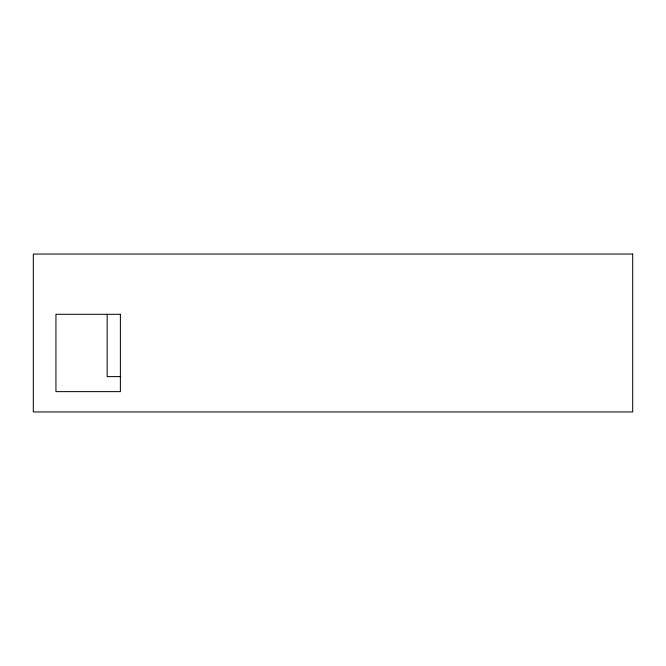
<?xml version="1.0" encoding="UTF-8"?>
<svg xmlns="http://www.w3.org/2000/svg" width="666" height="666" viewBox="0 0 666 666"><rect width="100%" height="100%" fill="white"/><g stroke="black" fill="none" stroke-linecap="round" stroke-linejoin="round"><path stroke-width="1" d="M120.679 376.615L107.168 376.615L107.168 314.394M632.7 254.046L33.317 254.046L33.317 411.954L632.7 411.954L632.7 254.046M120.388 314.294L55.936 314.294L55.936 391.633L120.388 391.633L120.388 314.294"/></g></svg>
